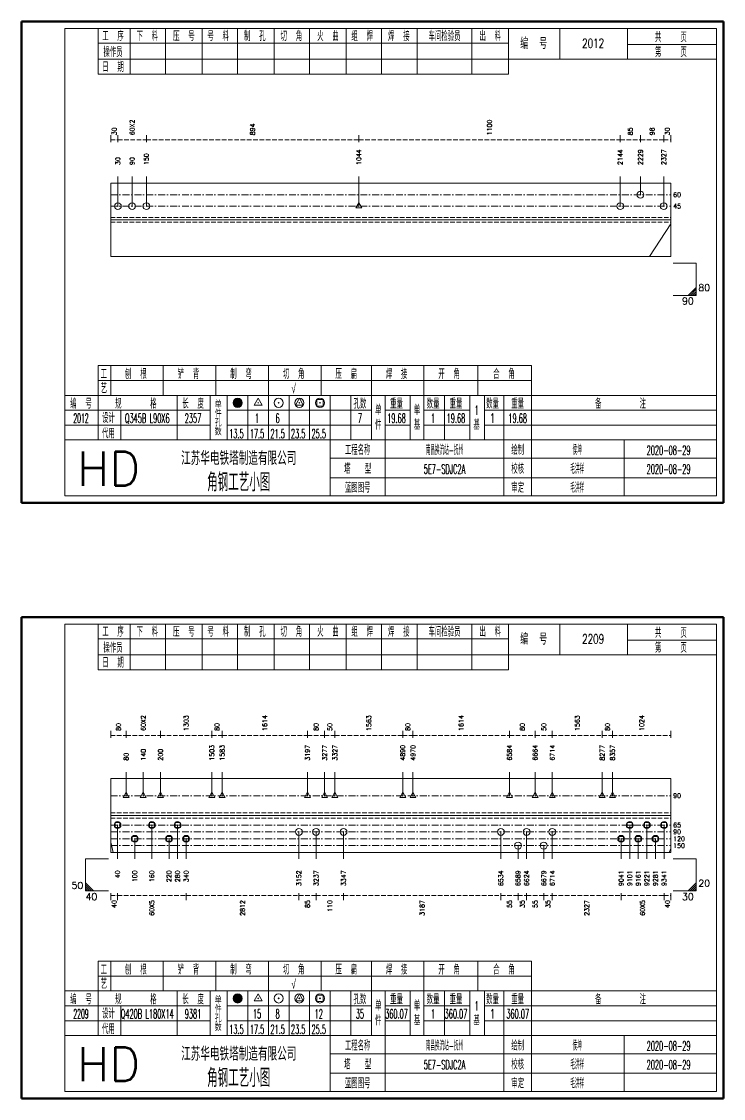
# Model space of a CAD drawing. Extents: x 0 to 5305, y 0 to 1513.
# Drawn here: x 2499 to 2806, y 1042 to 1513 of the extents above; entities that cross this region are included whole.
import ezdxf
from ezdxf.enums import TextEntityAlignment as Align

# ---------------------------------------------------------------- set-up
doc = ezdxf.new("R2010")
doc.units = 0
doc.header["$MEASUREMENT"] = 0
doc.linetypes.add('一点画线', pattern=[5.2, 3, -1, 0.2, -1])
doc.linetypes.add('虚线', pattern=[2.75, 2, -0.75])
doc.layers.get('0').update_dxf_attribs({"linetype": 'CONTINUOUS', "lineweight": 25})
doc.layers.add('1', color=7, linetype='CONTINUOUS', lineweight=25)
doc.layers.add('4', color=7, linetype='CONTINUOUS', lineweight=25)
doc.styles.get("Standard").update_dxf_attribs({"font": 'simplex.shx', "width": 0.7, "height": 3, "bigfont": 'gbhzfs.shx'})

msp = doc.modelspace()

# ---------------------------------------------------------------- linework, layer by layer
at = {"color": 8, "linetype": 'Continuous', "lineweight": 9}
for p, q in [((2538, 1460.25), (2538, 1463.25)), ((2541.12, 1460.25), (2541.12, 1463.25)), ((2541.12, 1460.25), (2541.12, 1463.25)), ((2553.59, 1460.25), (2553.59, 1463.25)), ((2553.59, 1460.25), (2553.59, 1463.25)), ((2646.52, 1460.25), (2646.52, 1463.25)), ((2646.52, 1460.25), (2646.52, 1463.25)), ((2760.86, 1460.25), (2760.86, 1463.25)), ((2760.86, 1460.25), (2760.86, 1463.25)), ((2769.69, 1460.25), (2769.69, 1463.25)), ((2769.69, 1460.25), (2769.69, 1463.25)), ((2779.88, 1460.25), (2779.88, 1463.25)), ((2779.88, 1460.25), (2779.88, 1463.25)), ((2783, 1460.25), (2783, 1463.25)), ((2538, 1199.75), (2538, 1202.75)), ((2544.75, 1199.75), (2544.75, 1202.75)), ((2544.75, 1199.75), (2544.75, 1202.75)), ((2559.75, 1199.75), (2559.75, 1202.75)), ((2559.75, 1199.75), (2559.75, 1202.75)), ((2582.25, 1199.75), (2582.25, 1202.75)), ((2582.25, 1199.75), (2582.25, 1202.75)), ((2586.75, 1199.75), (2586.75, 1202.75)), ((2586.75, 1199.75), (2586.75, 1202.75)), ((2624.07, 1199.75), (2624.07, 1202.75)), ((2624.07, 1199.75), (2624.07, 1202.75)), ((2631.57, 1199.75), (2631.57, 1202.75)), ((2631.57, 1199.75), (2631.57, 1202.75)), ((2636.07, 1199.75), (2636.07, 1202.75)), ((2636.07, 1199.75), (2636.07, 1202.75)), ((2665.71, 1199.75), (2665.71, 1202.75)), ((2665.71, 1199.75), (2665.71, 1202.75)), ((2670.21, 1199.75), (2670.21, 1202.75)), ((2670.21, 1199.75), (2670.21, 1202.75)), ((2712.4, 1199.75), (2712.4, 1202.75)), ((2712.4, 1199.75), (2712.4, 1202.75)), ((2723.65, 1199.75), (2723.65, 1202.75)), ((2723.65, 1199.75), (2723.65, 1202.75)), ((2731.15, 1199.75), (2731.15, 1202.75)), ((2731.15, 1199.75), (2731.15, 1202.75)), ((2753, 1199.75), (2753, 1202.75)), ((2753, 1199.75), (2753, 1202.75)), ((2757.5, 1199.75), (2757.5, 1202.75)), ((2757.5, 1199.75), (2757.5, 1202.75)), ((2783, 1199.75), (2783, 1202.75)), ((2538, 1131.75), (2538, 1128.75)), ((2541, 1131.75), (2541, 1128.75)), ((2541, 1131.75), (2541, 1128.75)), ((2571, 1131.75), (2571, 1128.75)), ((2571, 1131.75), (2571, 1128.75)), ((2620.32, 1131.75), (2620.32, 1128.75)), ((2620.32, 1131.75), (2620.32, 1128.75)), ((2627.82, 1131.75), (2627.82, 1128.75)), ((2627.82, 1131.75), (2627.82, 1128.75)), ((2639.82, 1131.75), (2639.82, 1128.75)), ((2639.82, 1131.75), (2639.82, 1128.75)), ((2708.65, 1131.75), (2708.65, 1128.75)), ((2708.65, 1131.75), (2708.65, 1128.75)), ((2716.15, 1131.75), (2716.15, 1128.75)), ((2716.15, 1131.75), (2716.15, 1128.75)), ((2719.9, 1131.75), (2719.9, 1128.75)), ((2719.9, 1131.75), (2719.9, 1128.75)), ((2727.4, 1131.75), (2727.4, 1128.75)), ((2727.4, 1131.75), (2727.4, 1128.75)), ((2731.15, 1131.75), (2731.15, 1128.75)), ((2731.15, 1131.75), (2731.15, 1128.75)), ((2761.25, 1131.75), (2761.25, 1128.75)), ((2761.25, 1131.75), (2761.25, 1128.75)), ((2780, 1131.75), (2780, 1128.75)), ((2780, 1131.75), (2780, 1128.75)), ((2783, 1131.75), (2783, 1128.75))]:
    msp.add_line(p, q, dxfattribs=at)
at = {"color": 8, "linetype": '虚线', "lineweight": 9}
for p, q in [((2538, 1461.25), (2541.12, 1461.25)), ((2541.12, 1461.25), (2553.59, 1461.25)), ((2553.59, 1461.25), (2646.52, 1461.25)), ((2646.52, 1461.25), (2760.86, 1461.25)), ((2760.86, 1461.25), (2769.69, 1461.25)), ((2769.69, 1461.25), (2779.88, 1461.25)), ((2779.88, 1461.25), (2783, 1461.25)), ((2538, 1200.75), (2544.75, 1200.75)), ((2544.75, 1200.75), (2559.75, 1200.75)), ((2559.75, 1200.75), (2582.25, 1200.75)), ((2582.25, 1200.75), (2586.75, 1200.75)), ((2586.75, 1200.75), (2624.07, 1200.75)), ((2624.07, 1200.75), (2631.57, 1200.75)), ((2631.57, 1200.75), (2636.07, 1200.75)), ((2636.07, 1200.75), (2665.71, 1200.75)), ((2665.71, 1200.75), (2670.21, 1200.75)), ((2670.21, 1200.75), (2712.4, 1200.75)), ((2712.4, 1200.75), (2723.65, 1200.75)), ((2723.65, 1200.75), (2731.15, 1200.75)), ((2731.15, 1200.75), (2753, 1200.75)), ((2753, 1200.75), (2757.5, 1200.75)), ((2757.5, 1200.75), (2783, 1200.75)), ((2538, 1130.75), (2541, 1130.75)), ((2541, 1130.75), (2571, 1130.75)), ((2571, 1130.75), (2620.32, 1130.75)), ((2620.32, 1130.75), (2627.82, 1130.75)), ((2627.82, 1130.75), (2639.82, 1130.75)), ((2639.82, 1130.75), (2708.65, 1130.75)), ((2708.65, 1130.75), (2716.15, 1130.75)), ((2716.15, 1130.75), (2719.9, 1130.75)), ((2719.9, 1130.75), (2727.4, 1130.75)), ((2727.4, 1130.75), (2731.15, 1130.75)), ((2731.15, 1130.75), (2761.25, 1130.75)), ((2761.25, 1130.75), (2780, 1130.75)), ((2780, 1130.75), (2783, 1130.75))]:
    msp.add_line(p, q, dxfattribs=at)
at = {"color": 7, "linetype": 'Continuous', "lineweight": 18}
for p, q in [((2538, 1442.25), (2538, 1410.25)), ((2538, 1442.25), (2783, 1442.25)), ((2783, 1442.25), (2783, 1410.25)), ((2538, 1426.25), (2783, 1426.25)), ((2538, 1181.92), (2538, 1149.58)), ((2538, 1181.92), (2783, 1181.92)), ((2783, 1181.92), (2783, 1149.58)), ((2538, 1165.75), (2783, 1165.75))]:
    msp.add_line(p, q, dxfattribs=at)
at = {"color": 7, "linetype": 'Continuous', "lineweight": 13}
for p, q in [((2541.12, 1432.25), (2541.12, 1445.25)), ((2547.36, 1432.25), (2547.36, 1445.25)), ((2553.59, 1432.25), (2553.59, 1445.25)), ((2646.52, 1432.25), (2646.52, 1445.25)), ((2760.86, 1432.25), (2760.86, 1445.25)), ((2769.69, 1437.25), (2769.69, 1445.25)), ((2779.88, 1432.25), (2779.88, 1445.25)), ((2769.54, 1437.1), (2769.84, 1437.4)), ((2769.84, 1437.1), (2769.54, 1437.4)), ((2540.97, 1432.1), (2541.27, 1432.4)), ((2541.27, 1432.1), (2540.97, 1432.4)), ((2547.21, 1432.1), (2547.51, 1432.4)), ((2547.51, 1432.1), (2547.21, 1432.4)), ((2553.44, 1432.1), (2553.74, 1432.4)), ((2553.74, 1432.1), (2553.44, 1432.4)), ((2646.52, 1433.75), (2645.22, 1431.5)), ((2646.37, 1432.1), (2646.67, 1432.4)), ((2646.67, 1432.1), (2646.37, 1432.4)), ((2647.82, 1431.5), (2646.52, 1433.75)), ((2760.71, 1432.1), (2761.01, 1432.4)), ((2761.01, 1432.1), (2760.71, 1432.4)), ((2779.73, 1432.1), (2780.03, 1432.4)), ((2780.03, 1432.1), (2779.73, 1432.4)), ((2645.22, 1431.5), (2647.82, 1431.5)), ((2783, 1424.47), (2773.64, 1410.25)), ((2794, 1407.25), (2784, 1407.25)), ((2794, 1407.25), (2794, 1393.25)), ((2790.5, 1393.25), (2794, 1396.75)), ((2791.38, 1393.25), (2794, 1395.88)), ((2792.25, 1393.25), (2794, 1395)), ((2794, 1393.25), (2784, 1393.25)), ((2793.12, 1393.25), (2794, 1394.12)), ((2544.75, 1174.42), (2544.75, 1184.75)), ((2552.25, 1174.42), (2552.25, 1184.75)), ((2559.75, 1174.42), (2559.75, 1184.75)), ((2582.25, 1174.42), (2582.25, 1184.75)), ((2586.75, 1174.42), (2586.75, 1184.75)), ((2624.07, 1174.42), (2624.07, 1184.75)), ((2631.57, 1174.42), (2631.57, 1184.75)), ((2636.07, 1174.42), (2636.07, 1184.75)), ((2665.71, 1174.42), (2665.71, 1184.75)), ((2670.21, 1174.42), (2670.21, 1184.75)), ((2712.4, 1174.42), (2712.4, 1184.75)), ((2723.65, 1174.42), (2723.65, 1184.75)), ((2731.15, 1174.42), (2731.15, 1184.75)), ((2753, 1174.42), (2753, 1184.75)), ((2757.5, 1174.42), (2757.5, 1184.75)), ((2544.75, 1175.92), (2543.45, 1173.67)), ((2543.45, 1173.67), (2546.05, 1173.67)), ((2544.6, 1174.27), (2544.9, 1174.57)), ((2544.9, 1174.27), (2544.6, 1174.57)), ((2546.05, 1173.67), (2544.75, 1175.92)), ((2552.25, 1175.92), (2550.95, 1173.67)), ((2550.95, 1173.67), (2553.55, 1173.67)), ((2552.1, 1174.27), (2552.4, 1174.57)), ((2552.4, 1174.27), (2552.1, 1174.57)), ((2553.55, 1173.67), (2552.25, 1175.92)), ((2559.75, 1175.92), (2558.45, 1173.67)), ((2558.45, 1173.67), (2561.05, 1173.67)), ((2559.6, 1174.27), (2559.9, 1174.57)), ((2559.9, 1174.27), (2559.6, 1174.57)), ((2561.05, 1173.67), (2559.75, 1175.92)), ((2582.25, 1175.92), (2580.95, 1173.67)), ((2580.95, 1173.67), (2583.55, 1173.67)), ((2582.1, 1174.27), (2582.4, 1174.57)), ((2582.4, 1174.27), (2582.1, 1174.57)), ((2583.55, 1173.67), (2582.25, 1175.92)), ((2586.75, 1175.92), (2585.45, 1173.67)), ((2585.45, 1173.67), (2588.05, 1173.67)), ((2586.6, 1174.27), (2586.9, 1174.57)), ((2586.9, 1174.27), (2586.6, 1174.57)), ((2588.05, 1173.67), (2586.75, 1175.92)), ((2624.07, 1175.92), (2622.77, 1173.67)), ((2622.77, 1173.67), (2625.37, 1173.67)), ((2623.92, 1174.27), (2624.22, 1174.57)), ((2624.22, 1174.27), (2623.92, 1174.57)), ((2625.37, 1173.67), (2624.07, 1175.92)), ((2631.57, 1175.92), (2630.27, 1173.67)), ((2630.27, 1173.67), (2632.87, 1173.67)), ((2631.42, 1174.27), (2631.72, 1174.57)), ((2631.72, 1174.27), (2631.42, 1174.57)), ((2632.87, 1173.67), (2631.57, 1175.92)), ((2636.07, 1175.92), (2634.77, 1173.67)), ((2634.77, 1173.67), (2637.37, 1173.67)), ((2635.92, 1174.27), (2636.22, 1174.57)), ((2636.22, 1174.27), (2635.92, 1174.57)), ((2637.37, 1173.67), (2636.07, 1175.92)), ((2665.71, 1175.92), (2664.41, 1173.67)), ((2664.41, 1173.67), (2667.01, 1173.67)), ((2665.56, 1174.27), (2665.86, 1174.57)), ((2665.86, 1174.27), (2665.56, 1174.57)), ((2667.01, 1173.67), (2665.71, 1175.92)), ((2670.21, 1175.92), (2668.91, 1173.67)), ((2668.91, 1173.67), (2671.51, 1173.67)), ((2670.06, 1174.27), (2670.36, 1174.57)), ((2670.36, 1174.27), (2670.06, 1174.57)), ((2671.51, 1173.67), (2670.21, 1175.92)), ((2712.4, 1175.92), (2711.1, 1173.67)), ((2711.1, 1173.67), (2713.69, 1173.67)), ((2712.25, 1174.27), (2712.55, 1174.57)), ((2712.55, 1174.27), (2712.25, 1174.57)), ((2713.69, 1173.67), (2712.4, 1175.92)), ((2723.65, 1175.92), (2722.35, 1173.67)), ((2722.35, 1173.67), (2724.94, 1173.67)), ((2723.5, 1174.27), (2723.8, 1174.57)), ((2723.8, 1174.27), (2723.5, 1174.57)), ((2724.94, 1173.67), (2723.65, 1175.92)), ((2731.15, 1175.92), (2729.85, 1173.67)), ((2729.85, 1173.67), (2732.44, 1173.67)), ((2731, 1174.27), (2731.3, 1174.57)), ((2731.3, 1174.27), (2731, 1174.57)), ((2732.44, 1173.67), (2731.15, 1175.92)), ((2753, 1175.92), (2751.7, 1173.67)), ((2751.7, 1173.67), (2754.3, 1173.67)), ((2752.85, 1174.27), (2753.15, 1174.57)), ((2753.15, 1174.27), (2752.85, 1174.57)), ((2754.3, 1173.67), (2753, 1175.92)), ((2757.5, 1175.92), (2756.2, 1173.67)), ((2756.2, 1173.67), (2758.8, 1173.67)), ((2757.35, 1174.27), (2757.65, 1174.57)), ((2757.65, 1174.27), (2757.35, 1174.57)), ((2758.8, 1173.67), (2757.5, 1175.92)), ((2541, 1161.58), (2541, 1146.75)), ((2556, 1161.58), (2556, 1146.75)), ((2567.25, 1161.58), (2567.25, 1146.75)), ((2765, 1161.58), (2765, 1146.75)), ((2772.5, 1161.58), (2772.5, 1146.75)), ((2780, 1161.58), (2780, 1146.75)), ((2538, 1154.07), (2539.04, 1149.58)), ((2548.5, 1155.58), (2548.5, 1146.75)), ((2563.5, 1155.58), (2563.5, 1146.75)), ((2571, 1155.58), (2571, 1146.75)), ((2620.32, 1158.58), (2620.32, 1146.75)), ((2627.82, 1158.58), (2627.82, 1146.75)), ((2639.82, 1158.58), (2639.82, 1146.75)), ((2708.65, 1158.58), (2708.65, 1146.75)), ((2719.9, 1158.58), (2719.9, 1146.75)), ((2731.15, 1158.58), (2731.15, 1146.75)), ((2761.25, 1155.58), (2761.25, 1146.75)), ((2768.75, 1155.58), (2768.75, 1146.75)), ((2776.25, 1155.58), (2776.25, 1146.75)), ((2716.15, 1152.58), (2716.15, 1146.75)), ((2727.4, 1152.58), (2727.4, 1146.75)), ((2783, 1151.38), (2782.22, 1149.58)), ((2527, 1146.75), (2537, 1146.75)), ((2527, 1146.75), (2527, 1132.75)), ((2794, 1146.75), (2784, 1146.75)), ((2794, 1146.75), (2794, 1132.75)), ((2530.5, 1132.75), (2527, 1136.25)), ((2529.62, 1132.75), (2527, 1135.38)), ((2790.5, 1132.75), (2794, 1136.25)), ((2791.38, 1132.75), (2794, 1135.38)), ((2528.75, 1132.75), (2527, 1134.5)), ((2527.88, 1132.75), (2527, 1133.62)), ((2527, 1132.75), (2537, 1132.75)), ((2794, 1132.75), (2784, 1132.75)), ((2792.25, 1132.75), (2794, 1134.5)), ((2793.12, 1132.75), (2794, 1133.62))]:
    msp.add_line(p, q, dxfattribs=at)
at = {"color": 3, "linetype": '一点画线', "lineweight": 13}
for p, q in [((2538, 1437.25), (2783, 1437.25)), ((2538, 1432.25), (2783, 1432.25)), ((2538, 1174.42), (2783, 1174.42)), ((2538, 1161.58), (2783, 1161.58)), ((2538, 1158.58), (2783, 1158.58)), ((2538, 1155.58), (2783, 1155.58)), ((2538, 1152.58), (2783, 1152.58))]:
    msp.add_line(p, q, dxfattribs=at)
at = {"color": 1, "linetype": '虚线', "lineweight": 18}
for p, q in [((2538, 1427.25), (2783, 1427.25)), ((2538, 1425.25), (2783, 1425.25)), ((2538, 1166.92), (2783, 1166.92)), ((2538, 1164.58), (2783, 1164.58))]:
    msp.add_line(p, q, dxfattribs=at)
at = {"color": 7, "linetype": 'Continuous', "lineweight": 13}
for centre in [(2769.69, 1437.25), (2541.12, 1432.25), (2547.36, 1432.25), (2553.59, 1432.25), (2760.86, 1432.25), (2779.88, 1432.25)]:
    msp.add_circle(centre, 1.5, dxfattribs=at)
at = {"layer": '1', "color": 7, "linetype": 'Continuous', "lineweight": 18}
for p, q in [((2538, 1410.25), (2783, 1410.25)), ((2538, 1149.58), (2783, 1149.58))]:
    msp.add_line(p, q, dxfattribs=at)
at = {"layer": '1', "color": 7, "linetype": 'Continuous', "lineweight": 13}
for p, q in [((2539.94, 1160.52), (2539.94, 1162.64)), ((2539.94, 1162.64), (2542.06, 1162.64)), ((2542.06, 1160.52), (2539.94, 1160.52)), ((2540.85, 1161.43), (2541.15, 1161.73)), ((2541.15, 1161.43), (2540.85, 1161.73)), ((2542.06, 1162.64), (2542.06, 1160.52)), ((2554.94, 1160.52), (2554.94, 1162.64)), ((2554.94, 1162.64), (2557.06, 1162.64)), ((2557.06, 1160.52), (2554.94, 1160.52)), ((2555.85, 1161.43), (2556.15, 1161.73)), ((2556.15, 1161.43), (2555.85, 1161.73)), ((2557.06, 1162.64), (2557.06, 1160.52)), ((2566.19, 1160.52), (2566.19, 1162.64)), ((2566.19, 1162.64), (2568.31, 1162.64)), ((2568.31, 1160.52), (2566.19, 1160.52)), ((2567.1, 1161.43), (2567.4, 1161.73)), ((2567.4, 1161.43), (2567.1, 1161.73)), ((2568.31, 1162.64), (2568.31, 1160.52)), ((2620.17, 1158.43), (2620.47, 1158.73)), ((2620.47, 1158.43), (2620.17, 1158.73)), ((2627.67, 1158.43), (2627.97, 1158.73)), ((2627.97, 1158.43), (2627.67, 1158.73)), ((2639.67, 1158.43), (2639.97, 1158.73)), ((2639.97, 1158.43), (2639.67, 1158.73)), ((2708.5, 1158.43), (2708.8, 1158.73)), ((2708.8, 1158.43), (2708.5, 1158.73)), ((2719.75, 1158.43), (2720.05, 1158.73)), ((2720.05, 1158.43), (2719.75, 1158.73)), ((2731, 1158.43), (2731.3, 1158.73)), ((2731.3, 1158.43), (2731, 1158.73)), ((2763.94, 1160.52), (2763.94, 1162.64)), ((2763.94, 1162.64), (2766.06, 1162.64)), ((2766.06, 1160.52), (2763.94, 1160.52)), ((2764.85, 1161.43), (2765.15, 1161.73)), ((2765.15, 1161.43), (2764.85, 1161.73)), ((2766.06, 1162.64), (2766.06, 1160.52)), ((2771.44, 1160.52), (2771.44, 1162.64)), ((2771.44, 1162.64), (2773.56, 1162.64)), ((2773.56, 1160.52), (2771.44, 1160.52)), ((2772.35, 1161.43), (2772.65, 1161.73)), ((2772.65, 1161.43), (2772.35, 1161.73)), ((2773.56, 1162.64), (2773.56, 1160.52)), ((2778.94, 1160.52), (2778.94, 1162.64)), ((2778.94, 1162.64), (2781.06, 1162.64)), ((2781.06, 1160.52), (2778.94, 1160.52)), ((2779.85, 1161.43), (2780.15, 1161.73)), ((2780.15, 1161.43), (2779.85, 1161.73)), ((2781.06, 1162.64), (2781.06, 1160.52)), ((2547.44, 1154.52), (2547.44, 1156.64)), ((2547.44, 1156.64), (2549.56, 1156.64)), ((2549.56, 1154.52), (2547.44, 1154.52)), ((2548.35, 1155.43), (2548.65, 1155.73)), ((2548.65, 1155.43), (2548.35, 1155.73)), ((2549.56, 1156.64), (2549.56, 1154.52)), ((2562.44, 1154.52), (2562.44, 1156.64)), ((2562.44, 1156.64), (2564.56, 1156.64)), ((2564.56, 1154.52), (2562.44, 1154.52)), ((2563.35, 1155.43), (2563.65, 1155.73)), ((2563.65, 1155.43), (2563.35, 1155.73)), ((2564.56, 1156.64), (2564.56, 1154.52)), ((2569.94, 1154.52), (2569.94, 1156.64)), ((2569.94, 1156.64), (2572.06, 1156.64)), ((2572.06, 1154.52), (2569.94, 1154.52)), ((2570.85, 1155.43), (2571.15, 1155.73)), ((2571.15, 1155.43), (2570.85, 1155.73)), ((2572.06, 1156.64), (2572.06, 1154.52)), ((2760.19, 1154.52), (2760.19, 1156.64)), ((2760.19, 1156.64), (2762.31, 1156.64)), ((2762.31, 1154.52), (2760.19, 1154.52)), ((2761.1, 1155.43), (2761.4, 1155.73)), ((2761.4, 1155.43), (2761.1, 1155.73)), ((2762.31, 1156.64), (2762.31, 1154.52)), ((2767.69, 1154.52), (2767.69, 1156.64)), ((2767.69, 1156.64), (2769.81, 1156.64)), ((2769.81, 1154.52), (2767.69, 1154.52)), ((2768.6, 1155.43), (2768.9, 1155.73)), ((2768.9, 1155.43), (2768.6, 1155.73)), ((2769.81, 1156.64), (2769.81, 1154.52)), ((2775.19, 1154.52), (2775.19, 1156.64)), ((2775.19, 1156.64), (2777.31, 1156.64)), ((2777.31, 1154.52), (2775.19, 1154.52)), ((2776.1, 1155.43), (2776.4, 1155.73)), ((2776.4, 1155.43), (2776.1, 1155.73)), ((2777.31, 1156.64), (2777.31, 1154.52)), ((2716, 1152.43), (2716.3, 1152.73)), ((2716.3, 1152.43), (2716, 1152.73)), ((2727.25, 1152.43), (2727.55, 1152.73)), ((2727.55, 1152.43), (2727.25, 1152.73))]:
    msp.add_line(p, q, dxfattribs=at)
for centre in [(2541, 1161.58), (2556, 1161.58), (2567.25, 1161.58), (2620.32, 1158.58), (2627.82, 1158.58), (2639.82, 1158.58), (2708.65, 1158.58), (2719.9, 1158.58), (2731.15, 1158.58), (2765, 1161.58), (2772.5, 1161.58), (2780, 1161.58), (2548.5, 1155.58), (2563.5, 1155.58), (2571, 1155.58), (2716.15, 1152.58), (2727.4, 1152.58), (2761.25, 1155.58), (2768.75, 1155.58), (2776.25, 1155.58)]:
    msp.add_circle(centre, 1.5, dxfattribs=at)
at = {"layer": '4', "color": 1, "linetype": 'Continuous', "lineweight": 50}
for p, q in [((2806, 1513), (2499, 1513)), ((2499, 1513), (2499, 1302.5)), ((2806, 1302.5), (2806, 1513)), ((2499, 1302.5), (2806, 1302.5)), ((2806, 1252.5), (2499, 1252.5)), ((2499, 1252.5), (2499, 1042)), ((2806, 1042), (2806, 1252.5)), ((2499, 1042), (2806, 1042))]:
    msp.add_line(p, q, dxfattribs=at)
at = {"layer": '4', "color": 1, "linetype": 'Continuous', "lineweight": 18}
for p, q in [((2803, 1510), (2518, 1510)), ((2518, 1510), (2518, 1305.5)), ((2532.5, 1510), (2532.5, 1490)), ((2546.5, 1510), (2546.5, 1490)), ((2562, 1510), (2562, 1490)), ((2578, 1510), (2578, 1490)), ((2593.5, 1510), (2593.5, 1490)), ((2609.5, 1510), (2609.5, 1490)), ((2625, 1510), (2625, 1490)), ((2641, 1510), (2641, 1490)), ((2656.5, 1510), (2656.5, 1490)), ((2672, 1510), (2672, 1490)), ((2696, 1510), (2696, 1490)), ((2712, 1510), (2712, 1490)), ((2734.5, 1510), (2734.5, 1496.5)), ((2764, 1510), (2764, 1496.5)), ((2803, 1305.5), (2803, 1510)), ((2532.5, 1503.5), (2712, 1503.5)), ((2764, 1503), (2803, 1503)), ((2532.5, 1496.5), (2803, 1496.5)), ((2532.5, 1490), (2712, 1490)), ((2532.5, 1362.5), (2722, 1362.5)), ((2532.5, 1362.5), (2532.5, 1349.5)), ((2538, 1362.5), (2538, 1349.5)), ((2561, 1362.5), (2561, 1349.5)), ((2584, 1362.5), (2584, 1349.5)), ((2607, 1362.5), (2607, 1349.5)), ((2630, 1362.5), (2630, 1349.5)), ((2652, 1362.5), (2652, 1349.5)), ((2675, 1362.5), (2675, 1349.5)), ((2698.5, 1362.5), (2698.5, 1349.5)), ((2722, 1362.5), (2722, 1349.5)), ((2532.5, 1356), (2722, 1356)), ((2518, 1349.5), (2803, 1349.5)), ((2532.5, 1349.5), (2532.5, 1330)), ((2567, 1349.5), (2567, 1330)), ((2581.5, 1349.5), (2581.5, 1330)), ((2589, 1349.5), (2589, 1330)), ((2598, 1349.5), (2598, 1330)), ((2607, 1349.5), (2607, 1330)), ((2616, 1349.5), (2616, 1330)), ((2625, 1349.5), (2625, 1330)), ((2634, 1349.5), (2634, 1330)), ((2643, 1349.5), (2643, 1330)), ((2652, 1349.5), (2652, 1330)), ((2658, 1349.5), (2658, 1330)), ((2669, 1349.5), (2669, 1330)), ((2675, 1349.5), (2675, 1330)), ((2684, 1349.5), (2684, 1330)), ((2695, 1349.5), (2695, 1330)), ((2701.5, 1349.5), (2701.5, 1330)), ((2710, 1349.5), (2710, 1330)), ((2722, 1349.5), (2722, 1330)), ((2518, 1343), (2581.5, 1343)), ((2542.5, 1343), (2542.5, 1330)), ((2589, 1343), (2652, 1343)), ((2658, 1343), (2669, 1343)), ((2675, 1343), (2695, 1343)), ((2701.5, 1343), (2803, 1343)), ((2518, 1336.5), (2581.5, 1336.5)), ((2589, 1336.5), (2652, 1336.5)), ((2658, 1336.5), (2669, 1336.5)), ((2675, 1336.5), (2695, 1336.5)), ((2701.5, 1336.5), (2803, 1336.5)), ((2518, 1330), (2803, 1330)), ((2634, 1330), (2634, 1305.5)), ((2658, 1330), (2658, 1305.5)), ((2710, 1330), (2710, 1305.5)), ((2722, 1330), (2722, 1305.5)), ((2762.5, 1330), (2762.5, 1305.5)), ((2634, 1322), (2803, 1322)), ((2634, 1313.5), (2803, 1313.5)), ((2518, 1305.5), (2803, 1305.5)), ((2803, 1249.5), (2518, 1249.5)), ((2518, 1249.5), (2518, 1045)), ((2532.5, 1249.5), (2532.5, 1229.5)), ((2546.5, 1249.5), (2546.5, 1229.5)), ((2562, 1249.5), (2562, 1229.5)), ((2578, 1249.5), (2578, 1229.5)), ((2593.5, 1249.5), (2593.5, 1229.5)), ((2609.5, 1249.5), (2609.5, 1229.5)), ((2625, 1249.5), (2625, 1229.5)), ((2641, 1249.5), (2641, 1229.5)), ((2656.5, 1249.5), (2656.5, 1229.5)), ((2672, 1249.5), (2672, 1229.5)), ((2696, 1249.5), (2696, 1229.5)), ((2712, 1249.5), (2712, 1229.5)), ((2734.5, 1249.5), (2734.5, 1236)), ((2764, 1249.5), (2764, 1236)), ((2803, 1045), (2803, 1249.5)), ((2532.5, 1243), (2712, 1243)), ((2764, 1242.5), (2803, 1242.5)), ((2532.5, 1236), (2803, 1236)), ((2532.5, 1229.5), (2712, 1229.5)), ((2532.5, 1102), (2722, 1102)), ((2532.5, 1102), (2532.5, 1089)), ((2538, 1102), (2538, 1089)), ((2561, 1102), (2561, 1089)), ((2584, 1102), (2584, 1089)), ((2607, 1102), (2607, 1089)), ((2630, 1102), (2630, 1089)), ((2652, 1102), (2652, 1089)), ((2675, 1102), (2675, 1089)), ((2698.5, 1102), (2698.5, 1089)), ((2722, 1102), (2722, 1089)), ((2532.5, 1095.5), (2722, 1095.5)), ((2518, 1089), (2803, 1089)), ((2532.5, 1089), (2532.5, 1069.5)), ((2567, 1089), (2567, 1069.5)), ((2581.5, 1089), (2581.5, 1069.5)), ((2589, 1089), (2589, 1069.5)), ((2598, 1089), (2598, 1069.5)), ((2607, 1089), (2607, 1069.5)), ((2616, 1089), (2616, 1069.5)), ((2625, 1089), (2625, 1069.5)), ((2634, 1089), (2634, 1069.5)), ((2643, 1089), (2643, 1069.5)), ((2652, 1089), (2652, 1069.5)), ((2658, 1089), (2658, 1069.5)), ((2669, 1089), (2669, 1069.5)), ((2675, 1089), (2675, 1069.5)), ((2684, 1089), (2684, 1069.5)), ((2695, 1089), (2695, 1069.5)), ((2701.5, 1089), (2701.5, 1069.5)), ((2710, 1089), (2710, 1069.5)), ((2722, 1089), (2722, 1069.5)), ((2518, 1082.5), (2581.5, 1082.5)), ((2542.5, 1082.5), (2542.5, 1069.5)), ((2589, 1082.5), (2652, 1082.5)), ((2658, 1082.5), (2669, 1082.5)), ((2675, 1082.5), (2695, 1082.5)), ((2701.5, 1082.5), (2803, 1082.5)), ((2518, 1076), (2581.5, 1076)), ((2589, 1076), (2652, 1076)), ((2658, 1076), (2669, 1076)), ((2675, 1076), (2695, 1076)), ((2701.5, 1076), (2803, 1076)), ((2518, 1069.5), (2803, 1069.5)), ((2634, 1069.5), (2634, 1045)), ((2658, 1069.5), (2658, 1045)), ((2710, 1069.5), (2710, 1045)), ((2722, 1069.5), (2722, 1045)), ((2762.5, 1069.5), (2762.5, 1045)), ((2634, 1061.5), (2803, 1061.5)), ((2634, 1053), (2803, 1053)), ((2518, 1045), (2803, 1045))]:
    msp.add_line(p, q, dxfattribs=at)
at = {"layer": '4', "color": 7, "linetype": 'Continuous', "lineweight": 13}
for p, q in [((2602.5, 1348.25), (2600.77, 1345.25)), ((2604.23, 1345.25), (2602.5, 1348.25)), ((2620.5, 1348.25), (2618.77, 1345.25)), ((2622.23, 1345.25), (2620.5, 1348.25)), ((2628.09, 1344.84), (2628.09, 1347.66)), ((2628.09, 1347.66), (2630.91, 1347.66)), ((2630.91, 1347.66), (2630.91, 1344.84)), ((2600.77, 1345.25), (2604.23, 1345.25)), ((2602.3, 1346.05), (2602.7, 1346.45)), ((2602.7, 1346.05), (2602.3, 1346.45)), ((2611.3, 1346.05), (2611.7, 1346.45)), ((2611.7, 1346.05), (2611.3, 1346.45)), ((2618.77, 1345.25), (2622.23, 1345.25)), ((2620.3, 1346.05), (2620.7, 1346.45)), ((2620.7, 1346.05), (2620.3, 1346.45)), ((2630.91, 1344.84), (2628.09, 1344.84)), ((2629.3, 1346.05), (2629.7, 1346.45)), ((2629.7, 1346.05), (2629.3, 1346.45)), ((2602.5, 1087.75), (2600.77, 1084.75)), ((2600.77, 1084.75), (2604.23, 1084.75)), ((2602.3, 1085.55), (2602.7, 1085.95)), ((2602.7, 1085.55), (2602.3, 1085.95)), ((2604.23, 1084.75), (2602.5, 1087.75)), ((2611.3, 1085.55), (2611.7, 1085.95)), ((2611.7, 1085.55), (2611.3, 1085.95)), ((2620.5, 1087.75), (2618.77, 1084.75)), ((2618.77, 1084.75), (2622.23, 1084.75)), ((2620.3, 1085.55), (2620.7, 1085.95)), ((2620.7, 1085.55), (2620.3, 1085.95)), ((2622.23, 1084.75), (2620.5, 1087.75)), ((2628.09, 1084.34), (2628.09, 1087.16)), ((2628.09, 1087.16), (2630.91, 1087.16)), ((2630.91, 1084.34), (2628.09, 1084.34)), ((2629.3, 1085.55), (2629.7, 1085.95)), ((2629.7, 1085.55), (2629.3, 1085.95)), ((2630.91, 1087.16), (2630.91, 1084.34))]:
    msp.add_line(p, q, dxfattribs=at)
for centre, radius in [((2593.5, 1346.25), 2), ((2593.5, 1346.25), 1.8), ((2593.5, 1346.25), 1.6), ((2593.5, 1346.25), 1.4), ((2593.5, 1346.25), 1.2), ((2593.5, 1346.25), 1), ((2611.5, 1346.25), 2), ((2620.5, 1346.25), 2), ((2629.5, 1346.25), 2), ((2593.5, 1346.25), 0.8), ((2593.5, 1346.25), 0.6), ((2593.5, 1346.25), 0.4), ((2593.5, 1346.25), 0.2), ((2593.5, 1085.75), 2), ((2593.5, 1085.75), 1.8), ((2593.5, 1085.75), 1.6), ((2593.5, 1085.75), 1.4), ((2593.5, 1085.75), 1.2), ((2593.5, 1085.75), 1), ((2593.5, 1085.75), 0.8), ((2593.5, 1085.75), 0.6), ((2593.5, 1085.75), 0.4), ((2593.5, 1085.75), 0.2), ((2611.5, 1085.75), 2), ((2620.5, 1085.75), 2), ((2629.5, 1085.75), 2)]:
    msp.add_circle(centre, radius, dxfattribs=at)

# ---------------------------------------------------------------- texts
at = {"color": 8, "linetype": 'Continuous', "lineweight": 9}
for s, p in [('60X2', (2547.36, 1463.25)), ('1100', (2703.69, 1463.25)), ('30', (2539.56, 1463.25)), ('894', (2600.06, 1463.25)), ('85', (2765.28, 1463.25)), ('98', (2774.79, 1463.25)), ('30', (2781.44, 1463.25)), ('80', (2541.38, 1202.75)), ('60X2', (2552.25, 1202.75)), ('1303', (2571, 1202.75)), ('80', (2584.5, 1202.75)), ('1614', (2605.41, 1202.75)), ('80', (2627.82, 1202.75)), ('50', (2633.82, 1202.75)), ('1563', (2650.89, 1202.75)), ('80', (2667.96, 1202.75)), ('1614', (2691.3, 1202.75)), ('80', (2718.02, 1202.75)), ('50', (2727.4, 1202.75)), ('1563', (2742.07, 1202.75)), ('80', (2755.25, 1202.75)), ('1024', (2770.25, 1202.75))]:
    msp.add_text(s, height=2, rotation=90, dxfattribs=at).set_placement(p, align=Align.MIDDLE_LEFT)
at = {"color": 7, "linetype": 'Continuous', "lineweight": 13}
for s, p in [('1044', (2646.52, 1450.25)), ('2144', (2760.86, 1450.25)), ('2229', (2769.69, 1450.25)), ('2327', (2779.88, 1450.25)), ('30', (2541.12, 1450.25)), ('90', (2547.36, 1450.25)), ('150', (2553.59, 1450.25)), ('1503', (2582.25, 1189.75)), ('1583', (2586.75, 1189.75)), ('3197', (2624.07, 1189.75)), ('3277', (2631.57, 1189.75)), ('3327', (2636.07, 1189.75)), ('4890', (2665.71, 1189.75)), ('4970', (2670.21, 1189.75)), ('6584', (2712.4, 1189.75)), ('6664', (2723.65, 1189.75)), ('6714', (2731.15, 1189.75)), ('8277', (2753, 1189.75)), ('8357', (2757.5, 1189.75)), ('80', (2544.75, 1189.75)), ('140', (2552.25, 1189.75)), ('200', (2559.75, 1189.75))]:
    msp.add_text(s, height=2, rotation=90, dxfattribs=at).set_placement(p, align=Align.MIDDLE_LEFT)
for s, p in [('60', (2784, 1437.25)), ('45', (2784, 1432.25)), ('90', (2784, 1174.42)), ('90', (2784, 1158.58)), ('65', (2784, 1161.58)), ('120', (2784, 1155.58)), ('150', (2784, 1152.58))]:
    msp.add_text(s, height=2, dxfattribs=at).set_placement(p, align=Align.MIDDLE_LEFT)
for s, p in [('80', (2795, 1394.25)), ('20', (2795, 1133.75))]:
    msp.add_text(s, height=3, dxfattribs=at).set_placement(p, align=Align.BOTTOM_LEFT)
for s, p in [('90', (2793, 1392.25)), ('30', (2793, 1131.75))]:
    msp.add_text(s, height=3, dxfattribs=at).set_placement(p, align=Align.TOP_RIGHT)
msp.add_text('50', height=3, dxfattribs=at).set_placement((2526, 1132.75), align=Align.BOTTOM_RIGHT)
msp.add_text('40', height=3, dxfattribs=at).set_placement((2527, 1131.75), align=Align.TOP_LEFT)
at = {"color": 8, "linetype": 'Continuous', "lineweight": 9}
for s, p in [('40', (2539.5, 1128.75)), ('60X5', (2556, 1128.75)), ('2812', (2595.66, 1128.75)), ('85', (2624.07, 1128.75)), ('110', (2633.82, 1128.75)), ('3187', (2674.23, 1128.75)), ('55', (2712.4, 1128.75)), ('35', (2718.02, 1128.75)), ('55', (2723.65, 1128.75)), ('35', (2729.27, 1128.75)), ('2327', (2746.2, 1128.75)), ('60X5', (2770.62, 1128.75)), ('40', (2781.5, 1128.75))]:
    msp.add_text(s, height=2, rotation=90, dxfattribs=at).set_placement(p, align=Align.MIDDLE_RIGHT)
at = {"layer": '1', "color": 7, "linetype": 'Continuous', "lineweight": 13}
for s, p in [('40', (2541, 1141.75)), ('100', (2548.5, 1141.75)), ('160', (2556, 1141.75)), ('220', (2563.5, 1141.75)), ('280', (2567.25, 1141.75)), ('340', (2571, 1141.75)), ('3152', (2620.32, 1141.75)), ('3237', (2627.82, 1141.75)), ('3347', (2639.82, 1141.75)), ('6534', (2708.65, 1141.75)), ('6589', (2716.15, 1141.75)), ('6624', (2719.9, 1141.75)), ('6679', (2727.4, 1141.75)), ('6714', (2731.15, 1141.75)), ('9041', (2761.25, 1141.75)), ('9101', (2765, 1141.75)), ('9161', (2768.75, 1141.75)), ('9221', (2772.5, 1141.75)), ('9281', (2776.25, 1141.75)), ('9341', (2780, 1141.75))]:
    msp.add_text(s, height=2, rotation=90, dxfattribs=at).set_placement(p, align=Align.MIDDLE_RIGHT)
at = {"layer": '4', "color": 1, "linetype": 'Continuous', "lineweight": 13}
for s, height, width, p in [('工  序', 4, 0.7, (2539, 1506.5)), ('下  料', 4, 0.7, (2554, 1506.5)), ('压  号', 4, 0.7, (2570, 1506.5)), ('号  料', 4, 0.7, (2585, 1506.5)), ('制  孔', 4, 0.7, (2601, 1506.5)), ('切  角', 4, 0.7, (2617, 1506.5)), ('火  曲', 4, 0.7, (2633, 1506.5)), ('组  焊', 4, 0.7, (2648, 1506.5)), ('焊  接', 4, 0.7, (2664, 1506.5)), ('车间检验员', 4, 0.7, (2684, 1506.5)), ('出  料', 4, 0.7, (2704, 1506.5)), ('共    页', 4, 0.7, (2783, 1506)), ('编  号', 5, 0.7, (2723, 1503.5)), ('2012', 4, 0.7, (2749, 1503.5)), ('操作员', 4, 0.7, (2539, 1499.5)), ('第    页', 4, 0.7, (2783, 1499.5)), ('日  期', 4, 0.7, (2539, 1493)), ('制  弯', 4, 0.7, (2595, 1358.75)), ('工', 4, 0.7, (2535, 1358.75)), ('刨  根', 4, 0.7, (2549, 1358.75)), ('铲  背', 4, 0.7, (2572, 1358.75)), ('切  角', 4, 0.7, (2618, 1358.75)), ('压  扁', 4, 0.7, (2641, 1358.75)), ('焊  接', 4, 0.7, (2663, 1358.75)), ('开  角', 4, 0.7, (2686, 1358.75)), ('合  角', 4, 0.7, (2710, 1358.75)), ('艺', 4, 0.7, (2535, 1352.5)), ('√', 4, 0.7, (2618, 1352.5)), ('编  号', 4, 0.7, (2525, 1345.75)), ('规      格', 4, 0.7, (2549, 1345.75)), ('长  度', 4, 0.7, (2574, 1345.75)), ('孔数', 4, 0.7, (2647, 1345.75)), ('重量', 4, 0.7, (2663, 1345.75)), ('数量', 4, 0.7, (2679, 1345.75)), ('重量', 4, 0.7, (2689, 1345.75)), ('数量', 4, 0.7, (2705, 1345.75)), ('重量', 4, 0.7, (2716, 1345.75)), ('备        注', 4, 0.7, (2761, 1345.75)), ('单', 4, 0.7, (2655, 1343)), ('单', 4, 0.7, (2672, 1343)), ('1', 4, 0.5, (2698, 1343)), ('2012', 4, 0.4, (2525, 1339.5)), ('设计', 4, 0.7, (2537, 1339.5)), ('Q345B L90X6', 4, 0.5, (2554, 1339.5)), ('2357', 4, 0.5, (2574, 1339.5)), ('1', 4, 0.5, (2602, 1339.5)), ('6', 4, 0.5, (2611, 1339.5)), ('7', 4, 0.5, (2647, 1339.5)), ('件', 4, 0.7, (2655, 1336.5)), ('19.68', 4, 0.5, (2663, 1339.5)), ('基', 4, 0.7, (2672, 1336.5)), ('1', 4, 0.5, (2679, 1339.5)), ('19.68', 4, 0.5, (2689, 1339.5)), ('基', 4, 0.7, (2698, 1336.5)), ('1', 4, 0.7, (2705, 1339.5)), ('19.68', 4, 0.5, (2716, 1339.5)), ('代用', 4, 0.7, (2537, 1332.75)), ('13.5', 4, 0.5, (2593, 1332.75)), ('17.5', 4, 0.5, (2602, 1332.75)), ('21.5', 4, 0.5, (2611, 1332.75)), ('23.5', 4, 0.5, (2620, 1332.75)), ('25.5', 4, 0.5, (2629, 1332.75)), ('江苏华电铁塔制造有限公司', 6, 0.7, (2594, 1322)), ('工程名称', 4, 0.7, (2646, 1325.5)), ('南昌换流站-抚州', 4, 0.5, (2684, 1325.5)), ('绘制', 4, 0.7, (2716, 1325.5)), ('侯坤', 4, 0.5, (2742, 1325.5)), ('2020-08-29', 4, 0.5, (2782, 1325.5)), ('塔   型', 4, 0.7, (2646, 1317.25)), ('5E7-SDJC2A', 4, 0.5, (2684, 1317.25)), ('校核', 4, 0.7, (2716, 1317.25)), ('毛洪祥', 4, 0.5, (2742, 1317.25)), ('2020-08-29', 4, 0.5, (2782, 1317.25)), ('角钢工艺小图', 8, 0.8, (2594, 1311.5)), ('蓝图图号', 4, 0.7, (2646, 1309)), ('审定', 4, 0.7, (2716, 1309)), ('毛洪祥', 4, 0.5, (2742, 1309)), ('工  序', 4, 0.7, (2539, 1246)), ('下  料', 4, 0.7, (2554, 1246)), ('压  号', 4, 0.7, (2570, 1246)), ('号  料', 4, 0.7, (2585, 1246)), ('制  孔', 4, 0.7, (2601, 1246)), ('切  角', 4, 0.7, (2617, 1246)), ('火  曲', 4, 0.7, (2633, 1246)), ('组  焊', 4, 0.7, (2648, 1246)), ('焊  接', 4, 0.7, (2664, 1246)), ('车间检验员', 4, 0.7, (2684, 1246)), ('出  料', 4, 0.7, (2704, 1246)), ('编  号', 5, 0.7, (2723, 1243)), ('2209', 4, 0.7, (2749, 1243)), ('共    页', 4, 0.7, (2783, 1245.5)), ('操作员', 4, 0.7, (2539, 1239)), ('第    页', 4, 0.7, (2783, 1239)), ('日  期', 4, 0.7, (2539, 1232.5)), ('工', 4, 0.7, (2535, 1098.25)), ('刨  根', 4, 0.7, (2549, 1098.25)), ('铲  背', 4, 0.7, (2572, 1098.25)), ('制  弯', 4, 0.7, (2595, 1098.25)), ('切  角', 4, 0.7, (2618, 1098.25)), ('压  扁', 4, 0.7, (2641, 1098.25)), ('焊  接', 4, 0.7, (2663, 1098.25)), ('开  角', 4, 0.7, (2686, 1098.25)), ('合  角', 4, 0.7, (2710, 1098.25)), ('艺', 4, 0.7, (2535, 1092)), ('√', 4, 0.7, (2618, 1092)), ('编  号', 4, 0.7, (2525, 1085.25)), ('规      格', 4, 0.7, (2549, 1085.25)), ('长  度', 4, 0.7, (2574, 1085.25)), ('孔数', 4, 0.7, (2647, 1085.25)), ('单', 4, 0.7, (2655, 1082.5)), ('重量', 4, 0.7, (2663, 1085.25)), ('单', 4, 0.7, (2672, 1082.5)), ('数量', 4, 0.7, (2679, 1085.25)), ('重量', 4, 0.7, (2689, 1085.25)), ('1', 4, 0.5, (2698, 1082.5)), ('数量', 4, 0.7, (2705, 1085.25)), ('重量', 4, 0.7, (2716, 1085.25)), ('备        注', 4, 0.7, (2761, 1085.25)), ('2209', 4, 0.4, (2525, 1079)), ('设计', 4, 0.7, (2537, 1079)), ('Q420B L180X14', 4, 0.5, (2554, 1079)), ('9381', 4, 0.5, (2574, 1079)), ('15', 4, 0.5, (2602, 1079)), ('8', 4, 0.5, (2611, 1079)), ('12', 4, 0.5, (2629, 1079)), ('35', 4, 0.5, (2647, 1079)), ('360.07', 4, 0.5, (2663, 1079)), ('1', 4, 0.5, (2679, 1079)), ('360.07', 4, 0.5, (2689, 1079)), ('1', 4, 0.7, (2705, 1079)), ('360.07', 4, 0.5, (2716, 1079)), ('代用', 4, 0.7, (2537, 1072.25)), ('13.5', 4, 0.5, (2593, 1072.25)), ('17.5', 4, 0.5, (2602, 1072.25)), ('21.5', 4, 0.5, (2611, 1072.25)), ('23.5', 4, 0.5, (2620, 1072.25)), ('25.5', 4, 0.5, (2629, 1072.25)), ('件', 4, 0.7, (2655, 1076)), ('基', 4, 0.7, (2672, 1076)), ('基', 4, 0.7, (2698, 1076)), ('江苏华电铁塔制造有限公司', 6, 0.7, (2594, 1061.5)), ('工程名称', 4, 0.7, (2646, 1065)), ('南昌换流站-抚州', 4, 0.5, (2684, 1065)), ('绘制', 4, 0.7, (2716, 1065)), ('侯坤', 4, 0.5, (2742, 1065)), ('2020-08-29', 4, 0.5, (2782, 1065)), ('角钢工艺小图', 8, 0.8, (2594, 1051)), ('塔   型', 4, 0.7, (2646, 1056.75)), ('5E7-SDJC2A', 4, 0.5, (2684, 1056.75)), ('校核', 4, 0.7, (2716, 1056.75)), ('毛洪祥', 4, 0.5, (2742, 1056.75)), ('2020-08-29', 4, 0.5, (2782, 1056.75)), ('蓝图图号', 4, 0.7, (2646, 1048.5)), ('审定', 4, 0.7, (2716, 1048.5)), ('毛洪祥', 4, 0.5, (2742, 1048.5))]:
    msp.add_text(s, height=height, dxfattribs=dict(at, width=width)).set_placement(p, align=Align.MIDDLE_CENTER)
for s, height, p in [('单', 3, (2585, 1345.5)), ('件', 3, (2585, 1341.5)), ('孔', 3, (2585, 1337.5)), ('数', 3, (2585, 1333.5)), ('HD', 15, (2537, 1317.5)), ('单', 3, (2585, 1085)), ('件', 3, (2585, 1081)), ('孔', 3, (2585, 1077)), ('数', 3, (2585, 1073)), ('HD', 15, (2537, 1057))]:
    msp.add_text(s, height=height, dxfattribs=at).set_placement(p, align=Align.MIDDLE_CENTER)

doc.saveas('drawing.dxf')
